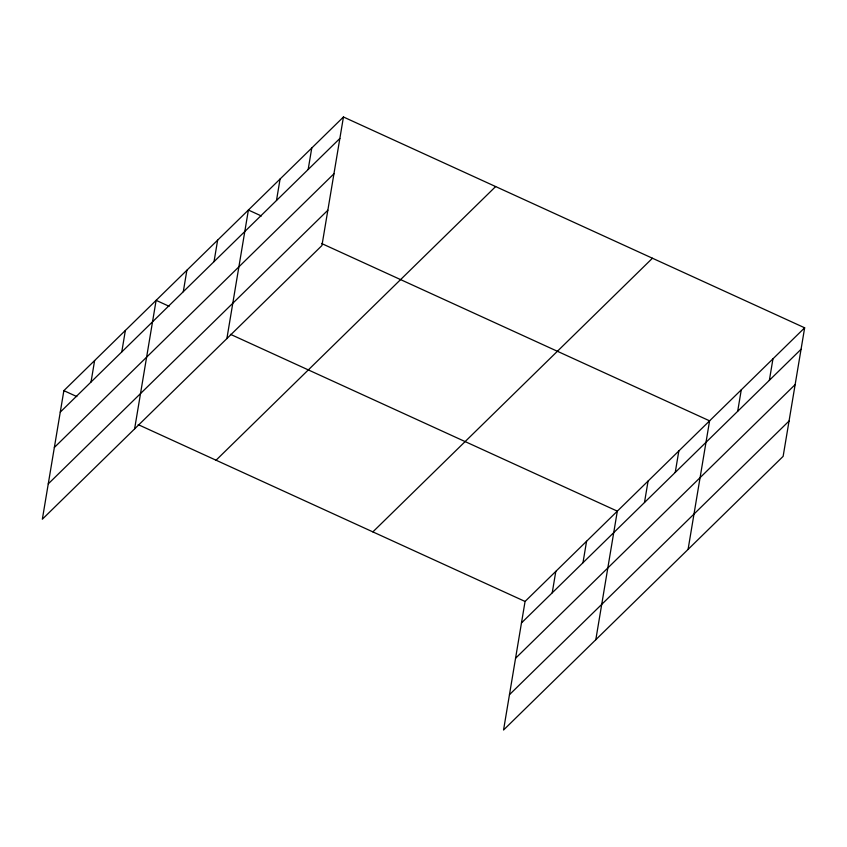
<?xml version="1.0" encoding="UTF-8"?>
<svg xmlns="http://www.w3.org/2000/svg" width="847" height="847" viewBox="0 0 847 847"><rect width="100%" height="100%" fill="white"/><g stroke="black" fill="none" stroke-linecap="round" stroke-linejoin="round"><path stroke-width="1.27" d="M343.448 116.992L63.864 390.647L42.35 519.2L321.934 245.545L343.448 116.992L804.65 327.8L783.136 456.353L503.552 730.008L525.066 601.455L804.65 327.8M91.021 382.029L94.62 360.547M121.777 351.928L125.367 330.446M134.609 428.889L156.123 300.346L169.104 306.275M183.291 291.717L186.88 270.246M214.037 261.617L217.637 240.135M226.88 338.588L248.393 210.035L261.374 215.964M276.482 200.506L280.082 179.024M308.17 169.485L311.76 148.013M552.223 592.836L555.812 571.354M582.98 562.736L586.569 541.254M595.812 639.697L617.325 511.154L230.458 334.321M644.482 502.525L648.082 481.043M675.239 472.425L678.839 450.943M688.082 549.396L709.585 420.843L321.542 243.47M737.684 411.303L741.273 389.832M769.372 380.292L772.962 358.81M60.264 412.129L339.859 138.474M54.356 447.46L333.94 173.804M48.258 483.87L327.853 210.215M216.059 460.217L495.643 186.562M372.86 531.895L652.455 258.229M521.466 622.937L801.05 349.282M515.558 658.267L795.142 384.612M509.46 694.678L789.055 421.012M63.864 390.647L76.844 396.587M138.188 424.622L525.066 601.455"/></g></svg>
